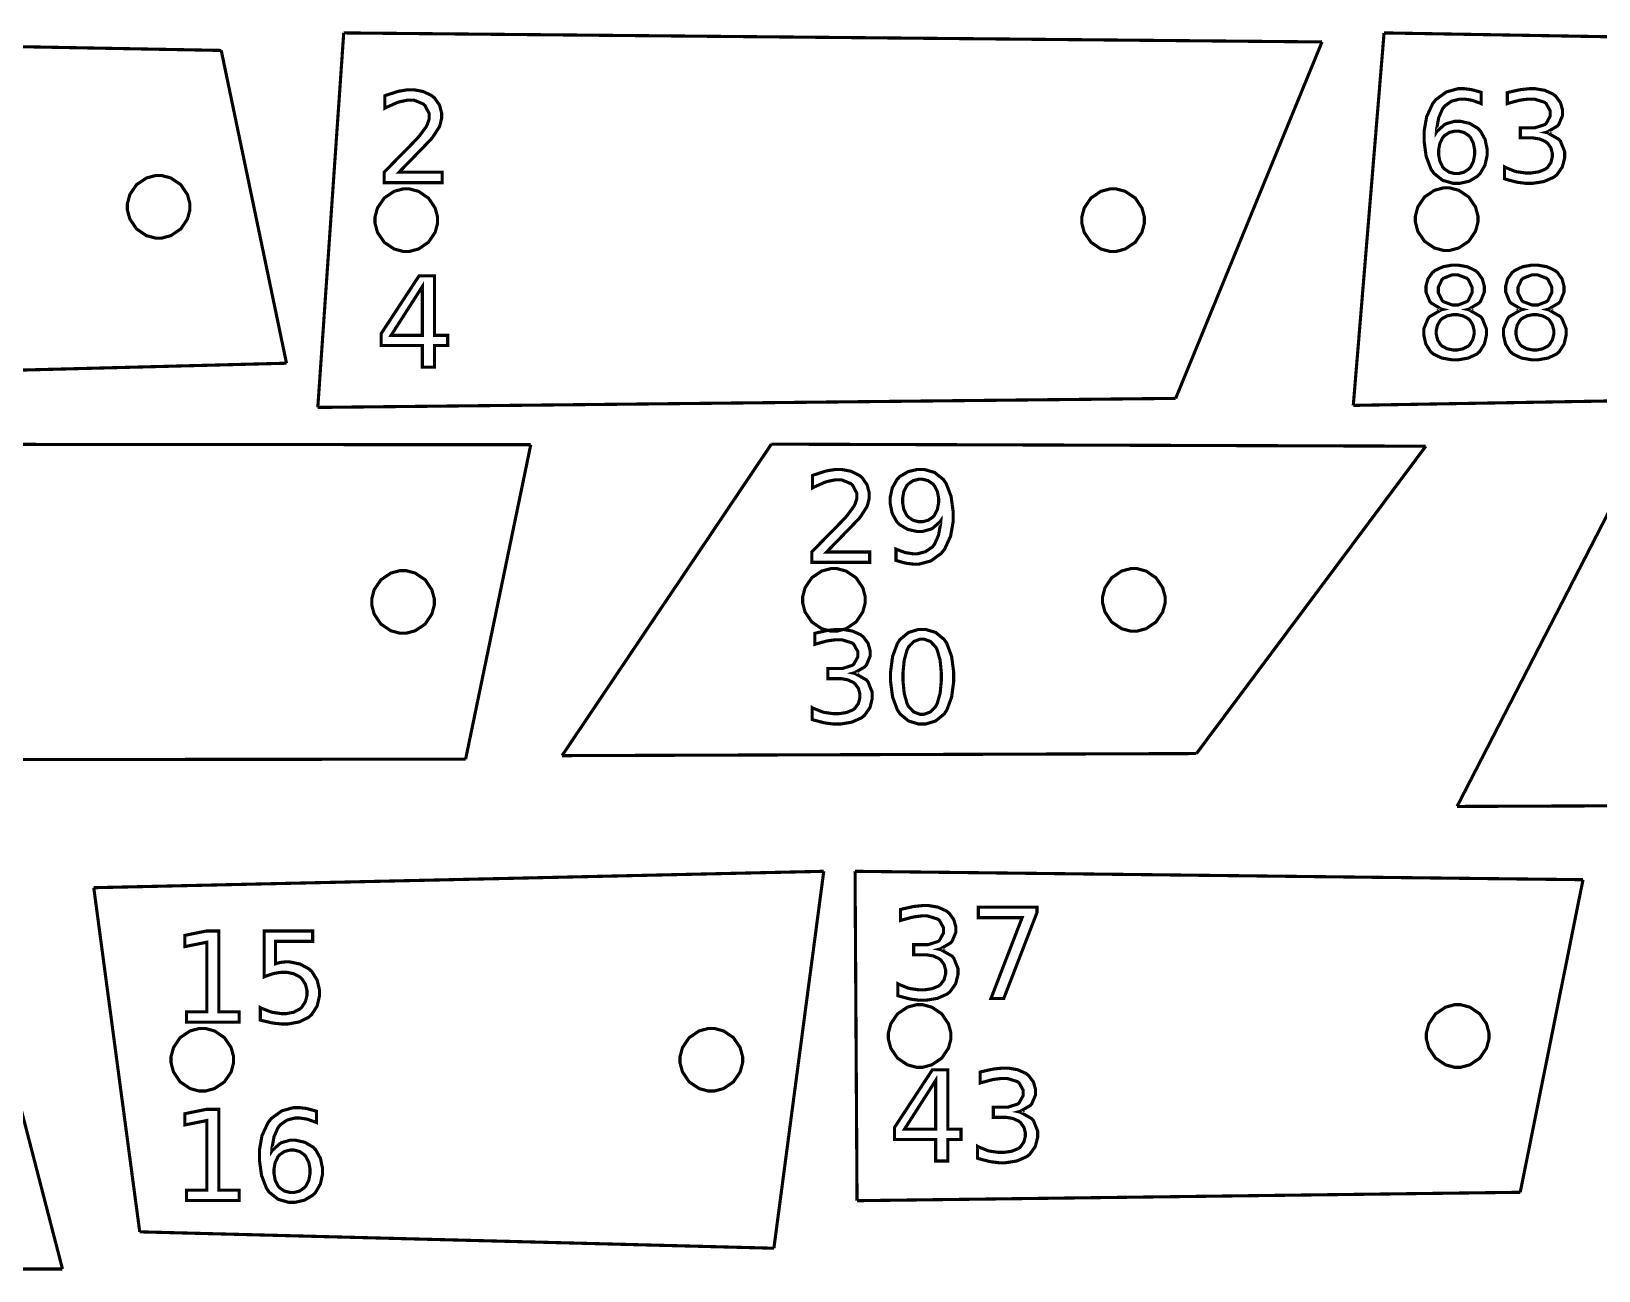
# Model space of a CAD drawing. Extents: x 0 to 51.8, y 1.6 to 26.8.
# Drawn here: x 41.64 to 46.85, y 4.63 to 8.76 of the extents above; entities that cross this region are included whole.
import ezdxf

# ---------------------------------------------------------------- set-up
doc = ezdxf.new("R2010")
doc.units = 0
doc.layers.get('0').update_dxf_attribs({"linetype": 'CONTINUOUS'})

msp = doc.modelspace()

# ---------------------------------------------------------------- linework, layer by layer
at = {"color": 0, "const_width": 0.010417}
for points in [[(39.1349, 8.75418), (42.2671, 8.69586)], [(42.6749, 8.75418), (42.5886, 7.50738)], [(42.6749, 8.75418), (45.9315, 8.72407)], [(45.9315, 8.72407), (45.4444, 7.53749)], [(46.1382, 8.75418), (46.0357, 7.51417)], [(46.1382, 8.75418), (49.2692, 8.70068)], [(42.2671, 8.69586), (42.4844, 7.65457)], [(40.2375, 7.59625), (42.4844, 7.65457)], [(46.0357, 7.51417), (49.1314, 7.56765)], [(42.5886, 7.50738), (45.4444, 7.53749)], [(40.4207, 7.3851), (43.2975, 7.38319)], [(43.2975, 7.38319), (43.0807, 6.33649)], [(44.0985, 7.3851), (43.4017, 6.34814)], [(44.0985, 7.3851), (46.2771, 7.37831)], [(46.2771, 7.37831), (45.5136, 6.35499)], [(47.0022, 7.3851), (46.3812, 6.17904)], [(40.9985, 6.33453), (43.0807, 6.33649)], [(43.4017, 6.34814), (45.5136, 6.35499)], [(46.3812, 6.17904), (48.5568, 6.18744)], [(41.396, 5.96268), (41.7386, 4.63921)], [(41.8428, 5.90847), (44.2729, 5.96306)], [(44.2729, 5.96306), (44.1069, 4.70822)], [(44.3771, 5.96306), (46.8004, 5.93511)], [(44.3771, 5.96306), (44.3837, 4.86649)], [(41.8428, 5.90847), (41.9958, 4.76281)], [(46.8004, 5.93511), (46.5915, 4.89447)], [(44.3837, 4.86649), (46.5915, 4.89447)], [(41.9958, 4.76281), (44.1069, 4.70822)], [(39.6424, 4.63878), (41.7386, 4.63921)]]:
    msp.add_lwpolyline(points, dxfattribs=at)
at = {"color": 1, "const_width": 0.010417}
for points in [[(42.8589, 8.29025), (43.0024, 8.29025), (43.0024, 8.25575), (42.8096, 8.25575), (42.8096, 8.29025), (42.8135, 8.29432), (42.8371, 8.31868), (42.8665, 8.34858), (42.8732, 8.35536), (42.88, 8.36219), (42.9061, 8.38889), (42.9222, 8.40593), (42.924, 8.40788), (42.9272, 8.41157), (42.9503, 8.44288), (42.9515, 8.44542), (42.9529, 8.44803), (42.9596, 8.46869), (42.9596, 8.47558), (42.9596, 8.48546), (42.9453, 8.51258), (42.9425, 8.51508), (42.9396, 8.51768), (42.9085, 8.53049), (42.8982, 8.53049), (42.8879, 8.53049), (42.861, 8.5249), (42.8574, 8.52376), (42.8537, 8.52268), (42.8157, 8.50564), (42.8115, 8.50336), (42.8115, 8.54482), (42.8157, 8.5465), (42.8542, 8.55897), (42.8578, 8.55979), (42.8614, 8.56065), (42.8885, 8.565), (42.8975, 8.565), (42.9081, 8.565), (42.9397, 8.55908), (42.9679, 8.54531), (42.9726, 8.54135), (42.9772, 8.53743), (42.9938, 8.51389), (43.0008, 8.48731), (43.0008, 8.4784), (43.0008, 8.46951), (42.9949, 8.44564), (42.9936, 8.44282), (42.9925, 8.44006), (42.9712, 8.40712), (42.9682, 8.40332), (42.9674, 8.40235), (42.9575, 8.39188), (42.9403, 8.37397), (42.9357, 8.36925), (42.9311, 8.36458), (42.9029, 8.33539), (42.8671, 8.29872), (42.8589, 8.29025)], [(46.4615, 8.55626), (46.4615, 8.51872), (46.4589, 8.51997), (46.4326, 8.52935), (46.43, 8.53), (46.4274, 8.53065), (46.4061, 8.5339), (46.399, 8.5339), (46.39, 8.5339), (46.3629, 8.52701), (46.3403, 8.51096), (46.3367, 8.50635), (46.3331, 8.50179), (46.32, 8.47194), (46.3129, 8.43272), (46.3124, 8.42344), (46.3143, 8.42637), (46.3393, 8.44883), (46.3424, 8.45036), (46.3454, 8.45199), (46.3731, 8.4599), (46.3822, 8.4599), (46.3925, 8.4599), (46.4232, 8.45296), (46.4501, 8.43679), (46.4546, 8.43212), (46.459, 8.42751), (46.4746, 8.39936), (46.4812, 8.36729), (46.4812, 8.35661), (46.4812, 8.34608), (46.4742, 8.3144), (46.4581, 8.28624), (46.4535, 8.28153), (46.4489, 8.27686), (46.4213, 8.26036), (46.3901, 8.25331), (46.3799, 8.25331), (46.3682, 8.25331), (46.3333, 8.2634), (46.3039, 8.28694), (46.2992, 8.29368), (46.2944, 8.3004), (46.2783, 8.3431), (46.2714, 8.39378), (46.2714, 8.41064), (46.2714, 8.42686), (46.2799, 8.47537), (46.2997, 8.51833), (46.3054, 8.52544), (46.3111, 8.53261), (46.3456, 8.55767), (46.3843, 8.56842), (46.3972, 8.56842), (46.405, 8.56842), (46.4258, 8.56592), (46.4285, 8.56537), (46.4311, 8.56489), (46.4586, 8.55729), (46.4615, 8.55626)], [(46.6767, 8.42301), (46.6815, 8.42199), (46.7199, 8.40013), (46.7226, 8.39675), (46.7254, 8.39344), (46.7393, 8.359), (46.7393, 8.3475), (46.7393, 8.33757), (46.7315, 8.30761), (46.7135, 8.28196), (46.7083, 8.27783), (46.7032, 8.27376), (46.6708, 8.25944), (46.6331, 8.25331), (46.6204, 8.25331), (46.6106, 8.25331), (46.5846, 8.25657), (46.5811, 8.25722), (46.5778, 8.25786), (46.5429, 8.26708), (46.5393, 8.26828), (46.5393, 8.308), (46.5421, 8.30638), (46.5735, 8.29368), (46.5768, 8.29281), (46.5801, 8.29199), (46.6096, 8.28782), (46.6193, 8.28782), (46.6278, 8.28782), (46.6533, 8.29161), (46.6749, 8.30051), (46.6782, 8.303), (46.6815, 8.30561), (46.6933, 8.32183), (46.6983, 8.3411), (46.6983, 8.3475), (46.6983, 8.35351), (46.6936, 8.37142), (46.6826, 8.38687), (46.6794, 8.38937), (46.6764, 8.39193), (46.6569, 8.40076), (46.6346, 8.40457), (46.6272, 8.40457), (46.5918, 8.40457), (46.5918, 8.43842), (46.6289, 8.43842), (46.6404, 8.43842), (46.6724, 8.44857), (46.6751, 8.45057), (46.6778, 8.45264), (46.6914, 8.47732), (46.6914, 8.48551), (46.6914, 8.49447), (46.6775, 8.51926), (46.6747, 8.52132), (46.6719, 8.52344), (46.6383, 8.5339), (46.6272, 8.5339), (46.6181, 8.5339), (46.5942, 8.53088), (46.591, 8.53022), (46.5876, 8.52963), (46.5522, 8.52001), (46.5483, 8.51872), (46.5483, 8.55539), (46.5524, 8.55647), (46.5887, 8.56461), (46.5922, 8.56515), (46.5957, 8.56569), (46.6221, 8.56842), (46.6308, 8.56842), (46.6414, 8.56842), (46.6728, 8.5631), (46.7003, 8.55072), (46.7049, 8.54715), (46.7094, 8.54362), (46.7254, 8.52214), (46.7322, 8.49778), (46.7322, 8.48964), (46.7322, 8.479), (46.72, 8.45003), (46.7176, 8.4471), (46.7153, 8.44422), (46.6811, 8.42415), (46.6767, 8.42301)], [(46.3799, 8.42736), (46.3736, 8.42736), (46.3549, 8.42264), (46.3386, 8.41163), (46.3358, 8.40847), (46.3331, 8.40533), (46.3238, 8.38607), (46.3197, 8.36399), (46.3197, 8.35661), (46.3197, 8.34928), (46.3238, 8.32726), (46.3331, 8.30794), (46.3358, 8.30474), (46.3386, 8.3016), (46.3549, 8.29058), (46.3736, 8.28586), (46.3799, 8.28586), (46.386, 8.28586), (46.4046, 8.29058), (46.4208, 8.3016), (46.4235, 8.30474), (46.4262, 8.30794), (46.4357, 8.32726), (46.4397, 8.34928), (46.4397, 8.35661), (46.4397, 8.36399), (46.4357, 8.38607), (46.4262, 8.40533), (46.4235, 8.40847), (46.4208, 8.41163), (46.4046, 8.42264), (46.386, 8.42736), (46.3799, 8.42736)], [(46.3336, 7.8335), (46.3292, 7.83458), (46.2949, 7.85504), (46.2924, 7.85801), (46.29, 7.86106), (46.2776, 7.89199), (46.2776, 7.90229), (46.2776, 7.91049), (46.284, 7.9349), (46.2992, 7.95632), (46.3035, 7.95979), (46.3078, 7.96337), (46.3343, 7.97575), (46.3646, 7.98107), (46.3747, 7.98107), (46.3847, 7.98107), (46.4151, 7.97575), (46.4415, 7.96337), (46.4458, 7.95979), (46.4501, 7.95632), (46.4654, 7.9349), (46.4719, 7.91049), (46.4719, 7.90229), (46.4719, 7.89122), (46.4596, 7.86106), (46.4571, 7.85801), (46.4546, 7.85504), (46.4204, 7.83458), (46.4161, 7.8335), (46.4211, 7.83236), (46.4596, 7.80974), (46.4624, 7.80638), (46.465, 7.80306), (46.4789, 7.76878), (46.4789, 7.75732), (46.4789, 7.74756), (46.4721, 7.71821), (46.4564, 7.69336), (46.4519, 7.6894), (46.4474, 7.68549), (46.4192, 7.67182), (46.3857, 7.66596), (46.3747, 7.66596), (46.3636, 7.66596), (46.3303, 7.67182), (46.3019, 7.68549), (46.2974, 7.6894), (46.2929, 7.69336), (46.2772, 7.71821), (46.2706, 7.74756), (46.2706, 7.75732), (46.2706, 7.76958), (46.2844, 7.80306), (46.2872, 7.80638), (46.29, 7.80974), (46.3286, 7.83236), (46.3336, 7.8335)], [(46.599, 7.8335), (46.5944, 7.83458), (46.5601, 7.85504), (46.5578, 7.85801), (46.5553, 7.86106), (46.5429, 7.89199), (46.5429, 7.90229), (46.5429, 7.91049), (46.5493, 7.9349), (46.5644, 7.95632), (46.5687, 7.95979), (46.5732, 7.96337), (46.5996, 7.97575), (46.6299, 7.98107), (46.64, 7.98107), (46.65, 7.98107), (46.6804, 7.97575), (46.7068, 7.96337), (46.7111, 7.95979), (46.7156, 7.95632), (46.7307, 7.9349), (46.7372, 7.91049), (46.7372, 7.90229), (46.7372, 7.89122), (46.7249, 7.86106), (46.7225, 7.85801), (46.72, 7.85504), (46.6858, 7.83458), (46.6814, 7.8335), (46.6864, 7.83236), (46.7249, 7.80974), (46.7276, 7.80638), (46.7304, 7.80306), (46.7442, 7.76878), (46.7442, 7.75732), (46.7442, 7.74756), (46.7374, 7.71821), (46.7217, 7.69336), (46.7172, 7.6894), (46.7128, 7.68549), (46.6844, 7.67182), (46.6511, 7.66596), (46.64, 7.66596), (46.6289, 7.66596), (46.5956, 7.67182), (46.5672, 7.68549), (46.5628, 7.6894), (46.5582, 7.69336), (46.5425, 7.71821), (46.5358, 7.74756), (46.5358, 7.75732), (46.5358, 7.76958), (46.5497, 7.80306), (46.5525, 7.80638), (46.5553, 7.80974), (46.594, 7.83236), (46.599, 7.8335)], [(42.9257, 7.94547), (42.9774, 7.94547), (42.9774, 7.74756), (43.0208, 7.74756), (43.0208, 7.71326), (42.9774, 7.71326), (42.9774, 7.64165), (42.9365, 7.64165), (42.9365, 7.71326), (42.7994, 7.71326), (42.7994, 7.75299), (42.9257, 7.94547)], [(46.3187, 7.89839), (46.3187, 7.88921), (46.331, 7.86393), (46.3335, 7.86171), (46.3358, 7.85954), (46.365, 7.84847), (46.3747, 7.84847), (46.385, 7.84847), (46.4136, 7.85954), (46.4161, 7.86171), (46.4186, 7.86393), (46.4311, 7.88981), (46.4311, 7.89839), (46.4311, 7.90761), (46.4186, 7.93311), (46.4161, 7.93528), (46.4136, 7.9375), (46.3844, 7.94851), (46.3747, 7.94851), (46.3643, 7.94851), (46.3358, 7.9375), (46.3335, 7.93528), (46.331, 7.93311), (46.3187, 7.90707), (46.3187, 7.89839)], [(46.584, 7.89839), (46.584, 7.88921), (46.5962, 7.86393), (46.5988, 7.86171), (46.6013, 7.85954), (46.6303, 7.84847), (46.64, 7.84847), (46.6503, 7.84847), (46.6789, 7.85954), (46.6814, 7.86171), (46.6839, 7.86393), (46.6964, 7.88981), (46.6964, 7.89839), (46.6964, 7.90761), (46.6839, 7.93311), (46.6814, 7.93528), (46.6789, 7.9375), (46.6497, 7.94851), (46.64, 7.94851), (46.6297, 7.94851), (46.6013, 7.9375), (46.5988, 7.93528), (46.5962, 7.93311), (46.584, 7.90707), (46.584, 7.89839)], [(42.9365, 7.90967), (42.8328, 7.74756), (42.9365, 7.74756), (42.9365, 7.90967)], [(46.3747, 7.81614), (46.3681, 7.81614), (46.3485, 7.81218), (46.3314, 7.80296), (46.3286, 7.80029), (46.3258, 7.79769), (46.3161, 7.78174), (46.3119, 7.76346), (46.3119, 7.75732), (46.3119, 7.75119), (46.3161, 7.73275), (46.3258, 7.71674), (46.3286, 7.71414), (46.3314, 7.71153), (46.3485, 7.70242), (46.3681, 7.69851), (46.3747, 7.69851), (46.3812, 7.69851), (46.4008, 7.70242), (46.4181, 7.71153), (46.4208, 7.71414), (46.4238, 7.71679), (46.4336, 7.73286), (46.4378, 7.75125), (46.4378, 7.75732), (46.4378, 7.76346), (46.4336, 7.78174), (46.4238, 7.79769), (46.4208, 7.80029), (46.4181, 7.80296), (46.401, 7.81218), (46.3812, 7.81614), (46.3747, 7.81614)], [(46.64, 7.81614), (46.6335, 7.81614), (46.6137, 7.81218), (46.5967, 7.80296), (46.594, 7.80029), (46.5911, 7.79769), (46.5814, 7.78174), (46.5772, 7.76346), (46.5772, 7.75732), (46.5772, 7.75119), (46.5814, 7.73275), (46.5911, 7.71674), (46.594, 7.71414), (46.5967, 7.71153), (46.6137, 7.70242), (46.6335, 7.69851), (46.64, 7.69851), (46.6465, 7.69851), (46.6661, 7.70242), (46.6833, 7.71153), (46.6862, 7.71414), (46.689, 7.71679), (46.6989, 7.73286), (46.7032, 7.75125), (46.7032, 7.75732), (46.7032, 7.76346), (46.6989, 7.78174), (46.689, 7.79769), (46.6862, 7.80029), (46.6833, 7.80296), (46.6662, 7.81218), (46.6465, 7.81614), (46.64, 7.81614)], [(44.2825, 7.02615), (44.4258, 7.02615), (44.4258, 6.99164), (44.2332, 6.99164), (44.2332, 7.02615), (44.2371, 7.03022), (44.2607, 7.05458), (44.29, 7.08447), (44.2968, 7.09125), (44.3035, 7.0981), (44.3297, 7.12478), (44.3458, 7.14182), (44.3475, 7.14378), (44.3508, 7.14746), (44.3737, 7.17876), (44.3751, 7.18132), (44.3764, 7.18392), (44.3832, 7.20458), (44.3832, 7.21149), (44.3832, 7.22136), (44.3688, 7.24849), (44.366, 7.25097), (44.3632, 7.25358), (44.3321, 7.26639), (44.3217, 7.26639), (44.3115, 7.26639), (44.2844, 7.26079), (44.281, 7.25965), (44.2774, 7.25857), (44.2392, 7.24154), (44.2351, 7.23926), (44.2351, 7.28071), (44.2393, 7.28239), (44.2778, 7.29486), (44.2814, 7.29568), (44.285, 7.29656), (44.3119, 7.30089), (44.3211, 7.30089), (44.3317, 7.30089), (44.3633, 7.29497), (44.3915, 7.28119), (44.3961, 7.27724), (44.4008, 7.27333), (44.4172, 7.24978), (44.4243, 7.22319), (44.4243, 7.21431), (44.4243, 7.2054), (44.4185, 7.18153), (44.4172, 7.17871), (44.416, 7.17594), (44.3949, 7.14301), (44.3918, 7.13921), (44.391, 7.13824), (44.3811, 7.12776), (44.3639, 7.10986), (44.3593, 7.10514), (44.3547, 7.10047), (44.3264, 7.07129), (44.2907, 7.03461), (44.2825, 7.02615)], [(44.5136, 6.99794), (44.5136, 7.03549), (44.5162, 7.03429), (44.5422, 7.02485), (44.5449, 7.02419), (44.5475, 7.02354), (44.569, 7.02029), (44.5761, 7.02029), (44.5851, 7.02029), (44.6119, 7.02713), (44.6347, 7.04308), (44.6382, 7.04764), (44.6418, 7.05219), (44.655, 7.08208), (44.6622, 7.12147), (44.6628, 7.13075), (44.6608, 7.12787), (44.6358, 7.10547), (44.6328, 7.10385), (44.6297, 7.10232), (44.6021, 7.09451), (44.5929, 7.09451), (44.5826, 7.09451), (44.5521, 7.1014), (44.525, 7.11751), (44.5206, 7.12207), (44.5161, 7.12668), (44.5007, 7.15474), (44.4942, 7.1869), (44.4942, 7.1976), (44.4942, 7.20811), (44.501, 7.23964), (44.5171, 7.26779), (44.5217, 7.27246), (44.5262, 7.27724), (44.554, 7.29378), (44.5851, 7.30089), (44.5956, 7.30089), (44.6071, 7.30089), (44.6419, 7.29081), (44.6714, 7.26725), (44.676, 7.26053), (44.6806, 7.25379), (44.6968, 7.21099), (44.7037, 7.1601), (44.7037, 7.14312), (44.7037, 7.12701), (44.6951, 7.07867), (44.6754, 7.03569), (44.6697, 7.02854), (44.664, 7.02143), (44.6297, 6.99647), (44.5908, 6.98579), (44.5779, 6.98579), (44.5701, 6.98579), (44.5493, 6.98833), (44.5467, 6.98882), (44.544, 6.98936), (44.5165, 6.99696), (44.5136, 6.99794)], [(44.5956, 7.12685), (44.6017, 7.12685), (44.6201, 7.13157), (44.6364, 7.14258), (44.6392, 7.14572), (44.6418, 7.14887), (44.6512, 7.16812), (44.6554, 7.19026), (44.6554, 7.1976), (44.6554, 7.20492), (44.6512, 7.22689), (44.6418, 7.2461), (44.6392, 7.24924), (44.6364, 7.25244), (44.6201, 7.26357), (44.6017, 7.26833), (44.5956, 7.26833), (44.5893, 7.26833), (44.5706, 7.26357), (44.5542, 7.25244), (44.5514, 7.24924), (44.5488, 7.2461), (44.5393, 7.22689), (44.5354, 7.20492), (44.5354, 7.1976), (44.5354, 7.19026), (44.5393, 7.16812), (44.5488, 7.14887), (44.5514, 7.14572), (44.5542, 7.14258), (44.5706, 7.13157), (44.5893, 7.12685), (44.5956, 7.12685)], [(44.3717, 6.62299), (44.3765, 6.62196), (44.4149, 6.6001), (44.4176, 6.59674), (44.4204, 6.59343), (44.4343, 6.55897), (44.4343, 6.54747), (44.4343, 6.53754), (44.4265, 6.5076), (44.4085, 6.48193), (44.4033, 6.47781), (44.3982, 6.47374), (44.3658, 6.45942), (44.3281, 6.45329), (44.3154, 6.45329), (44.3056, 6.45329), (44.2796, 6.45654), (44.2761, 6.45719), (44.2728, 6.45785), (44.2379, 6.46707), (44.2343, 6.46826), (44.2343, 6.50797), (44.2371, 6.50635), (44.2683, 6.49365), (44.2718, 6.49278), (44.2751, 6.49197), (44.3046, 6.48779), (44.3143, 6.48779), (44.3228, 6.48779), (44.3483, 6.4916), (44.3699, 6.50049), (44.3732, 6.50299), (44.3765, 6.50558), (44.3883, 6.52181), (44.3933, 6.54107), (44.3933, 6.54747), (44.3933, 6.5535), (44.3886, 6.5714), (44.3776, 6.58686), (44.3744, 6.58936), (44.3713, 6.5919), (44.3519, 6.60075), (44.3296, 6.60454), (44.3222, 6.60454), (44.2868, 6.60454), (44.2868, 6.6384), (44.3239, 6.6384), (44.3354, 6.6384), (44.3674, 6.64854), (44.3701, 6.65056), (44.3728, 6.65261), (44.3864, 6.67731), (44.3864, 6.68549), (44.3864, 6.69444), (44.3725, 6.71924), (44.3697, 6.72131), (44.3669, 6.72342), (44.3333, 6.73389), (44.3222, 6.73389), (44.3131, 6.73389), (44.2892, 6.73085), (44.286, 6.73019), (44.2826, 6.7296), (44.2472, 6.72), (44.2433, 6.71869), (44.2433, 6.75537), (44.2472, 6.75646), (44.2837, 6.7646), (44.2872, 6.76514), (44.2907, 6.76568), (44.3169, 6.76839), (44.3258, 6.76839), (44.3362, 6.76839), (44.3678, 6.76307), (44.3953, 6.75071), (44.3999, 6.74713), (44.4044, 6.7436), (44.4204, 6.72211), (44.4272, 6.69775), (44.4272, 6.68961), (44.4272, 6.67899), (44.415, 6.65001), (44.4126, 6.64708), (44.4103, 6.64421), (44.3761, 6.62414), (44.3717, 6.62299)], [(44.6003, 6.76839), (44.6115, 6.76839), (44.6453, 6.75831), (44.6739, 6.73475), (44.6783, 6.72803), (44.6828, 6.72131), (44.6985, 6.6785), (44.7053, 6.62761), (44.7053, 6.61062), (44.7053, 6.59375), (44.6985, 6.54308), (44.6828, 6.50038), (44.6783, 6.49365), (44.6739, 6.48693), (44.6453, 6.46338), (44.6115, 6.45329), (44.6003, 6.45329), (44.589, 6.45329), (44.5553, 6.46338), (44.5268, 6.48693), (44.5224, 6.49365), (44.5179, 6.50038), (44.5021, 6.54308), (44.4954, 6.59375), (44.4954, 6.61062), (44.4954, 6.62761), (44.5021, 6.6785), (44.5179, 6.72131), (44.5224, 6.72803), (44.5268, 6.73475), (44.5553, 6.75831), (44.589, 6.76839), (44.6003, 6.76839)], [(44.6003, 6.73583), (44.5932, 6.73583), (44.5724, 6.72803), (44.5551, 6.70979), (44.5525, 6.70458), (44.5499, 6.69938), (44.5406, 6.66547), (44.5367, 6.62435), (44.5367, 6.61062), (44.5367, 6.597), (44.5406, 6.5561), (44.5499, 6.52229), (44.5525, 6.51708), (44.5551, 6.51188), (44.5724, 6.49365), (44.5932, 6.48583), (44.6003, 6.48583), (44.6072, 6.48583), (44.6282, 6.49365), (44.6456, 6.51188), (44.6482, 6.51708), (44.6508, 6.52229), (44.6603, 6.5561), (44.6643, 6.597), (44.6643, 6.61062), (44.6643, 6.62435), (44.6603, 6.66547), (44.6508, 6.69938), (44.6482, 6.70458), (44.6456, 6.70979), (44.6282, 6.72803), (44.6072, 6.73583), (44.6003, 6.73583)], [(44.6569, 5.70361), (44.6618, 5.70258), (44.7001, 5.68072), (44.7029, 5.67736), (44.7057, 5.67404), (44.7196, 5.6396), (44.7196, 5.6281), (44.7196, 5.61817), (44.7118, 5.58822), (44.6937, 5.56256), (44.6886, 5.55843), (44.6835, 5.55436), (44.6511, 5.54004), (44.6133, 5.5339), (44.6007, 5.5339), (44.5908, 5.5339), (44.5647, 5.53717), (44.5614, 5.53782), (44.5581, 5.53847), (44.5231, 5.54769), (44.5196, 5.54889), (44.5196, 5.5886), (44.5224, 5.58697), (44.5536, 5.57428), (44.5571, 5.5734), (44.5604, 5.5726), (44.5897, 5.56842), (44.5996, 5.56842), (44.6081, 5.56842), (44.6336, 5.57221), (44.655, 5.58111), (44.6585, 5.58361), (44.6618, 5.58621), (44.6736, 5.60243), (44.6786, 5.62169), (44.6786, 5.6281), (44.6786, 5.63411), (44.6739, 5.65201), (44.6629, 5.66749), (44.6597, 5.66997), (44.6565, 5.67253), (44.6372, 5.68137), (44.6149, 5.68517), (44.6074, 5.68517), (44.5721, 5.68517), (44.5721, 5.71903), (44.6092, 5.71903), (44.6207, 5.71903), (44.6526, 5.72917), (44.6554, 5.73118), (44.6581, 5.73324), (44.6717, 5.75792), (44.6717, 5.76611), (44.6717, 5.77507), (44.6578, 5.79986), (44.655, 5.80192), (44.6522, 5.80404), (44.6186, 5.81451), (44.6074, 5.81451), (44.5983, 5.81451), (44.5744, 5.81147), (44.5712, 5.81082), (44.5679, 5.81022), (44.5325, 5.80062), (44.5286, 5.79932), (44.5286, 5.83599), (44.5325, 5.83708), (44.569, 5.84521), (44.5725, 5.84576), (44.5758, 5.84631), (44.6022, 5.84901), (44.6111, 5.84901), (44.6215, 5.84901), (44.6531, 5.84369), (44.6806, 5.83132), (44.6851, 5.82775), (44.6897, 5.82422), (44.7056, 5.80274), (44.7125, 5.77838), (44.7125, 5.77024), (44.7125, 5.7596), (44.7003, 5.73063), (44.6979, 5.72771), (44.6956, 5.72483), (44.6614, 5.70475), (44.6569, 5.70361)], [(44.7875, 5.84358), (44.9828, 5.84358), (44.9828, 5.82601), (44.8722, 5.53976), (44.8296, 5.53976), (44.9333, 5.80886), (44.7875, 5.80886), (44.7875, 5.84358)], [(42.1517, 5.49517), (42.2189, 5.49517), (42.2189, 5.72694), (42.1458, 5.7124), (42.1458, 5.74972), (42.2185, 5.76449), (42.2594, 5.76449), (42.2594, 5.49517), (42.3265, 5.49517), (42.3265, 5.46067), (42.1517, 5.46067), (42.1517, 5.49517)], [(42.4103, 5.76449), (42.5717, 5.76449), (42.5717, 5.72976), (42.4479, 5.72976), (42.4479, 5.65533), (42.4494, 5.65587), (42.4643, 5.65967), (42.4658, 5.65989), (42.4672, 5.66015), (42.4796, 5.6614), (42.4838, 5.6614), (42.4951, 5.6614), (42.5293, 5.6544), (42.5593, 5.63807), (42.5643, 5.6334), (42.5692, 5.62879), (42.5865, 5.60069), (42.594, 5.56879), (42.594, 5.55811), (42.594, 5.54725), (42.5864, 5.51454), (42.5685, 5.48649), (42.5635, 5.48193), (42.5583, 5.47743), (42.5267, 5.46158), (42.4897, 5.45481), (42.4775, 5.45481), (42.4678, 5.45481), (42.4417, 5.45751), (42.4385, 5.45806), (42.4351, 5.45861), (42.401, 5.46674), (42.3974, 5.46783), (42.3974, 5.50906), (42.4004, 5.50743), (42.4321, 5.49496), (42.4354, 5.49408), (42.4386, 5.49333), (42.4671, 5.48931), (42.4767, 5.48931), (42.4844, 5.48931), (42.5081, 5.49393), (42.5288, 5.50472), (42.5322, 5.50776), (42.5356, 5.5109), (42.5476, 5.52968), (42.5528, 5.551), (42.5528, 5.55811), (42.5528, 5.56521), (42.5476, 5.58649), (42.5356, 5.60519), (42.5322, 5.60824), (42.5288, 5.61139), (42.5081, 5.62224), (42.4844, 5.6269), (42.4767, 5.6269), (42.4683, 5.6269), (42.4464, 5.62386), (42.4436, 5.62321), (42.441, 5.62261), (42.4131, 5.61322), (42.4103, 5.61193), (42.4103, 5.76449)], [(44.6346, 5.30246), (44.6862, 5.30246), (44.6862, 5.10454), (44.7296, 5.10454), (44.7296, 5.07026), (44.6862, 5.07026), (44.6862, 4.99864), (44.6454, 4.99864), (44.6454, 5.07026), (44.5082, 5.07026), (44.5082, 5.10997), (44.6346, 5.30246)], [(44.6454, 5.26665), (44.5417, 5.10454), (44.6454, 5.10454), (44.6454, 5.26665)], [(44.9222, 5.16249), (44.9271, 5.16146), (44.9654, 5.1396), (44.9682, 5.13624), (44.971, 5.13292), (44.9849, 5.09847), (44.9849, 5.08697), (44.9849, 5.07704), (44.9771, 5.0471), (44.959, 5.02143), (44.9539, 5.01731), (44.9488, 5.01324), (44.9164, 4.99892), (44.8786, 4.99278), (44.866, 4.99278), (44.8561, 4.99278), (44.8301, 4.99604), (44.8267, 4.99669), (44.8233, 4.99735), (44.7885, 5.00657), (44.7849, 5.00776), (44.7849, 5.04747), (44.7876, 5.04585), (44.8189, 5.03315), (44.8224, 5.03228), (44.8257, 5.03147), (44.8551, 5.02729), (44.8649, 5.02729), (44.8733, 5.02729), (44.8989, 5.03108), (44.9204, 5.03999), (44.9238, 5.04249), (44.9271, 5.04508), (44.9389, 5.06131), (44.9439, 5.08057), (44.9439, 5.08697), (44.9439, 5.09299), (44.9392, 5.11089), (44.9282, 5.12636), (44.925, 5.12885), (44.9219, 5.1314), (44.9025, 5.14025), (44.8801, 5.14404), (44.8728, 5.14404), (44.8374, 5.14404), (44.8374, 5.1779), (44.8744, 5.1779), (44.886, 5.1779), (44.9179, 5.18804), (44.9207, 5.19006), (44.9233, 5.19211), (44.9369, 5.21679), (44.9369, 5.22499), (44.9369, 5.23394), (44.9231, 5.25874), (44.9203, 5.26079), (44.9175, 5.26292), (44.8839, 5.27339), (44.8728, 5.27339), (44.8636, 5.27339), (44.8397, 5.27035), (44.8365, 5.26969), (44.8332, 5.2691), (44.7978, 5.2595), (44.7939, 5.25819), (44.7939, 5.29486), (44.7979, 5.29596), (44.8343, 5.3041), (44.8378, 5.30464), (44.8413, 5.30518), (44.8675, 5.30789), (44.8764, 5.30789), (44.8869, 5.30789), (44.9183, 5.30257), (44.9458, 5.29021), (44.9504, 5.28662), (44.955, 5.2831), (44.971, 5.26161), (44.9778, 5.23725), (44.9778, 5.22911), (44.9778, 5.21847), (44.9656, 5.18951), (44.9632, 5.18658), (44.9608, 5.18371), (44.9267, 5.16363), (44.9222, 5.16249)], [(42.1517, 4.90147), (42.2189, 4.90147), (42.2189, 5.13325), (42.1458, 5.11871), (42.1458, 5.15603), (42.2185, 5.17079), (42.2594, 5.17079), (42.2594, 4.90147), (42.3265, 4.90147), (42.3265, 4.86697), (42.1517, 4.86697), (42.1517, 4.90147)], [(42.5844, 5.16407), (42.5844, 5.12651), (42.5818, 5.12776), (42.5556, 5.13715), (42.5531, 5.13781), (42.5504, 5.13846), (42.529, 5.14171), (42.5219, 5.14171), (42.5129, 5.14171), (42.486, 5.13482), (42.4633, 5.11876), (42.4597, 5.11415), (42.4561, 5.1096), (42.4429, 5.07975), (42.4358, 5.04053), (42.4354, 5.03125), (42.4374, 5.03418), (42.4624, 5.05664), (42.4653, 5.05817), (42.4683, 5.05979), (42.496, 5.06771), (42.5053, 5.06771), (42.5154, 5.06771), (42.5461, 5.06076), (42.5731, 5.0446), (42.5775, 5.03993), (42.5819, 5.03532), (42.5975, 5.00717), (42.6042, 4.9751), (42.6042, 4.96442), (42.6042, 4.95389), (42.5972, 4.92219), (42.5811, 4.89404), (42.5764, 4.88932), (42.5718, 4.88465), (42.5442, 4.86817), (42.5132, 4.86111), (42.5029, 4.86111), (42.4913, 4.86111), (42.4564, 4.87121), (42.4268, 4.89475), (42.4221, 4.90147), (42.4175, 4.90821), (42.4012, 4.9509), (42.3943, 5.00157), (42.3943, 5.01844), (42.3943, 5.03467), (42.4028, 5.08317), (42.4228, 5.12614), (42.4285, 5.13325), (42.4342, 5.1404), (42.4685, 5.16547), (42.5072, 5.17622), (42.5203, 5.17622), (42.5281, 5.17622), (42.5489, 5.17372), (42.5515, 5.17318), (42.554, 5.17269), (42.5817, 5.1651), (42.5844, 5.16407)], [(42.5029, 5.03515), (42.4967, 5.03515), (42.4779, 5.03043), (42.4615, 5.01942), (42.4589, 5.01628), (42.4561, 5.01313), (42.4467, 4.99387), (42.4428, 4.97179), (42.4428, 4.96442), (42.4428, 4.95708), (42.4467, 4.93506), (42.4561, 4.91575), (42.4589, 4.91254), (42.4615, 4.9094), (42.4779, 4.89839), (42.4967, 4.89367), (42.5029, 4.89367), (42.509, 4.89367), (42.5275, 4.89839), (42.5437, 4.9094), (42.5465, 4.91254), (42.5492, 4.91575), (42.5588, 4.93506), (42.5628, 4.95708), (42.5628, 4.96442), (42.5628, 4.97179), (42.5588, 4.99387), (42.5492, 5.01313), (42.5465, 5.01628), (42.5437, 5.01942), (42.5275, 5.03043), (42.509, 5.03515), (42.5029, 5.03515)]]:
    msp.add_lwpolyline(points, close=True, dxfattribs=at)
at = {"color": 0, "const_width": 0.010417}
for points in [[(42.1629, 8.17524), (42.1629, 8.16515), (42.1547, 8.13471), (42.1325, 8.10161), (42.0993, 8.07926), (42.0689, 8.07107), (42.0588, 8.07107), (42.0486, 8.07107), (42.0182, 8.07926), (41.9851, 8.10161), (41.9628, 8.13471), (41.9546, 8.16515), (41.9546, 8.17524), (41.9546, 8.18539), (41.9628, 8.21582), (41.9851, 8.24892), (42.0182, 8.27126), (42.0486, 8.2794), (42.0588, 8.2794), (42.0689, 8.2794), (42.0993, 8.27126), (42.1325, 8.24892), (42.1547, 8.21582), (42.1629, 8.18539), (42.1629, 8.17524)], [(42.9874, 8.13075), (42.9874, 8.12067), (42.9792, 8.09022), (42.9568, 8.05712), (42.9238, 8.03478), (42.8933, 8.02658), (42.8832, 8.02658), (42.8731, 8.02658), (42.8426, 8.03478), (42.8096, 8.05712), (42.7872, 8.09022), (42.779, 8.12067), (42.779, 8.13075), (42.779, 8.1409), (42.7872, 8.17133), (42.8096, 8.20443), (42.8426, 8.22678), (42.8731, 8.23492), (42.8832, 8.23492), (42.8933, 8.23492), (42.9238, 8.22678), (42.9568, 8.20443), (42.9792, 8.17133), (42.9874, 8.1409), (42.9874, 8.13075)], [(45.3403, 8.13075), (45.3403, 8.12067), (45.3321, 8.09022), (45.3097, 8.05712), (45.2765, 8.03478), (45.2461, 8.02658), (45.2361, 8.02658), (45.226, 8.02658), (45.1954, 8.03478), (45.1624, 8.05712), (45.14, 8.09022), (45.1319, 8.12067), (45.1319, 8.13075), (45.1319, 8.1409), (45.14, 8.17133), (45.1624, 8.20443), (45.1954, 8.22678), (45.226, 8.23492), (45.2361, 8.23492), (45.2461, 8.23492), (45.2765, 8.22678), (45.3097, 8.20443), (45.3321, 8.17133), (45.3403, 8.1409), (45.3403, 8.13075)], [(46.4507, 8.13417), (46.4507, 8.12408), (46.4425, 8.09364), (46.4201, 8.06054), (46.3869, 8.03819), (46.3565, 8.03), (46.3465, 8.03), (46.3362, 8.03), (46.3058, 8.03819), (46.2728, 8.06054), (46.2504, 8.09364), (46.2424, 8.12408), (46.2424, 8.13417), (46.2424, 8.14432), (46.2504, 8.17475), (46.2728, 8.20785), (46.3058, 8.23019), (46.3362, 8.23833), (46.3465, 8.23833), (46.3565, 8.23833), (46.3869, 8.23019), (46.4201, 8.20785), (46.4425, 8.17475), (46.4507, 8.14432), (46.4507, 8.13417)], [(42.9765, 6.85981), (42.9765, 6.84972), (42.9683, 6.81928), (42.946, 6.78618), (42.9129, 6.76383), (42.8825, 6.75564), (42.8724, 6.75564), (42.8622, 6.75564), (42.8318, 6.76383), (42.7986, 6.78618), (42.7762, 6.81928), (42.7682, 6.84972), (42.7682, 6.85981), (42.7682, 6.86996), (42.7762, 6.90039), (42.7986, 6.93349), (42.8318, 6.95583), (42.8622, 6.96397), (42.8724, 6.96397), (42.8825, 6.96397), (42.9129, 6.95583), (42.946, 6.93349), (42.9683, 6.90039), (42.9765, 6.86996), (42.9765, 6.85981)], [(44.411, 6.86664), (44.411, 6.85656), (44.4028, 6.82611), (44.3804, 6.79303), (44.3472, 6.77067), (44.3168, 6.76247), (44.3068, 6.76247), (44.2967, 6.76247), (44.2661, 6.77067), (44.2331, 6.79303), (44.2107, 6.82611), (44.2026, 6.85656), (44.2026, 6.86664), (44.2026, 6.87679), (44.2107, 6.90722), (44.2331, 6.94032), (44.2661, 6.96268), (44.2967, 6.97081), (44.3068, 6.97081), (44.3168, 6.97081), (44.3472, 6.96268), (44.3804, 6.94032), (44.4028, 6.90722), (44.411, 6.87679), (44.411, 6.86664)], [(45.4094, 6.86664), (45.4094, 6.85656), (45.4012, 6.82611), (45.3789, 6.79303), (45.3457, 6.77067), (45.3153, 6.76247), (45.3053, 6.76247), (45.2951, 6.76247), (45.2646, 6.77067), (45.2315, 6.79303), (45.2092, 6.82611), (45.2011, 6.85656), (45.2011, 6.86664), (45.2011, 6.87679), (45.2092, 6.90722), (45.2315, 6.94032), (45.2646, 6.96268), (45.2951, 6.97081), (45.3053, 6.97081), (45.3153, 6.97081), (45.3457, 6.96268), (45.3789, 6.94032), (45.4012, 6.90722), (45.4094, 6.87679), (45.4094, 6.86664)], [(44.6962, 5.41476), (44.6962, 5.40468), (44.6881, 5.37424), (44.6657, 5.34115), (44.6325, 5.31879), (44.6021, 5.3106), (44.5921, 5.3106), (44.5818, 5.3106), (44.5514, 5.31879), (44.5183, 5.34115), (44.496, 5.37424), (44.4879, 5.40468), (44.4879, 5.41476), (44.4879, 5.42492), (44.496, 5.45535), (44.5183, 5.48844), (44.5514, 5.51079), (44.5818, 5.51893), (44.5921, 5.51893), (44.6021, 5.51893), (44.6325, 5.51079), (44.6657, 5.48844), (44.6881, 5.45535), (44.6962, 5.42492), (44.6962, 5.41476)], [(46.4874, 5.41476), (46.4874, 5.40468), (46.4792, 5.37424), (46.4568, 5.34115), (46.4238, 5.31879), (46.3933, 5.3106), (46.3832, 5.3106), (46.3731, 5.3106), (46.3426, 5.31879), (46.3096, 5.34115), (46.2872, 5.37424), (46.279, 5.40468), (46.279, 5.41476), (46.279, 5.42492), (46.2872, 5.45535), (46.3096, 5.48844), (46.3426, 5.51079), (46.3731, 5.51893), (46.3832, 5.51893), (46.3933, 5.51893), (46.4238, 5.51079), (46.4568, 5.48844), (46.4792, 5.45535), (46.4874, 5.42492), (46.4874, 5.41476)], [(42.3083, 5.33567), (42.3083, 5.32557), (42.3001, 5.29514), (42.2778, 5.26204), (42.2447, 5.23969), (42.2143, 5.2315), (42.2042, 5.2315), (42.194, 5.2315), (42.1636, 5.23969), (42.1304, 5.26204), (42.1082, 5.29514), (42.1, 5.32557), (42.1, 5.33567), (42.1, 5.34581), (42.1082, 5.37625), (42.1304, 5.40935), (42.1636, 5.43169), (42.194, 5.43983), (42.2042, 5.43983), (42.2143, 5.43983), (42.2447, 5.43169), (42.2778, 5.40935), (42.3001, 5.37625), (42.3083, 5.34581), (42.3083, 5.33567)], [(44.0028, 5.33567), (44.0028, 5.32557), (43.9946, 5.29514), (43.9722, 5.26204), (43.9392, 5.23969), (43.9087, 5.2315), (43.8986, 5.2315), (43.8885, 5.2315), (43.8581, 5.23969), (43.825, 5.26204), (43.8026, 5.29514), (43.7944, 5.32557), (43.7944, 5.33567), (43.7944, 5.34581), (43.8026, 5.37625), (43.825, 5.40935), (43.8581, 5.43169), (43.8885, 5.43983), (43.8986, 5.43983), (43.9087, 5.43983), (43.9392, 5.43169), (43.9722, 5.40935), (43.9946, 5.37625), (44.0028, 5.34581), (44.0028, 5.33567)]]:
    msp.add_lwpolyline(points, close=True, dxfattribs=at)

doc.saveas('drawing.dxf')
